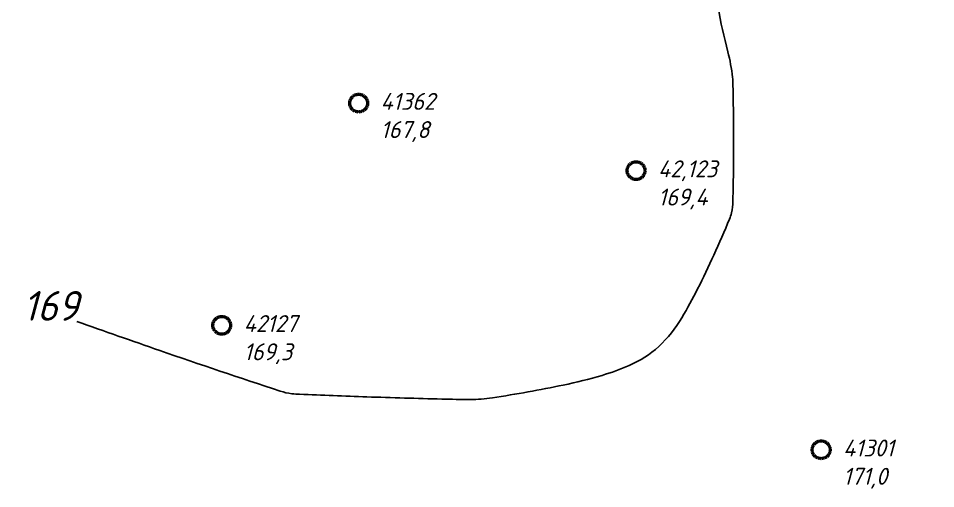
# Model space of a CAD drawing. Header units: millimetres. Extents: x -994 to -400, y 519 to 1360.
# Drawn here: x -620.1 to -542.9, y 673.1 to 712.7 of the extents above; entities that cross this region are included whole.
import ezdxf

# ---------------------------------------------------------------- set-up
doc = ezdxf.new("R2010")
doc.units = ezdxf.units.MM
doc.linetypes.add('DASHED', pattern=[7, 5, -2, 0])
for name, color, linetype in [('Висоти', 2, 'Continuous'), ('Кривульки', 1, 'Continuous'), ('Свердловини', 4, 'Continuous')]:
    doc.layers.add(name, color=color, linetype=linetype)
doc.layers.add('Кривульки Товсты', color=70, linetype='Continuous', lineweight=30)
doc.styles.add('GOST-2.304_Type-B_italic', font='GOST Common Italic.ttf')

msp = doc.modelspace()

# ---------------------------------------------------------------- linework, layer by layer
at = {"layer": 'Кривульки'}
msp.add_lwpolyline([(-615.151, 687.141, 0.001095), (-608.169, 684.693, 0.004681), (-598.051, 681.278, 0.049575), (-597.064, 681.06, 0.018909), (-596.41, 681.007, 0.002194), (-590.757, 680.792, 0.001991), (-584.444, 680.604, 0.005318), (-582.08, 680.568, 0.039551), (-580.202, 680.709, 0.01227), (-574.238, 681.783, 0.021726), (-570.985, 682.6, 0.029864), (-568.691, 683.436, 0.082217), (-566.221, 685.03, 0.077509), (-564.263, 687.456, 0.013321), (-562.951, 689.872, 0.011556), (-561.579, 692.728, 0.007596), (-560.267, 695.752, 0.04556), (-560.102, 696.277, 0.046275), (-559.983, 697.269, 0.008271), (-559.923, 702.844, 0.003104), (-559.974, 707.081, 0.021665), (-560.012, 707.687, 0.038196), (-560.407, 709.844, -0.021858), (-561.22, 713.584, -0.002301)], format="xyb", dxfattribs=at)
at = {"layer": 'Кривульки Товсты', "lineweight": 30, "ltscale": 0.3}
msp.add_lwpolyline([(-538.743, 714.904), (-544.324, 720.282), (-550.071, 725.82, 0.056118), (-551.834, 727.173, 0.017767), (-557.956, 730.574, 0.044327), (-561.681, 732.075, -0.094063), (-563.369, 732.958, -0.009539), (-566.479, 735.517, 0.004721), (-572.713, 740.749, 0.000007), (-577.045, 744.315, 0.000013), (-579.255, 746.135, 0.000401), (-580.939, 747.519, 0.000445), (-582.458, 748.763, 0.103722), (-584.116, 749.623, 0.041159), (-588.697, 750.502, 0.019181), (-593.155, 750.81, 0.02097), (-597.242, 750.764, 0.014903), (-601.055, 750.447, 0.051646), (-602.136, 750.21, 0.023231), (-603.954, 749.514, 0.007197), (-609.671, 746.916, 0.0025), (-618.744, 742.579, 0.013945), (-620.344, 741.748, 0.005987)], format="xyb", dxfattribs=at)
at = {"layer": 'Свердловини', "linetype": 'DASHED', "lineweight": 50}
for centre in [(-591.449, 705.513), (-568.118, 699.834), (-602.96, 686.811), (-552.558, 676.335)]:
    msp.add_circle(centre, 0.749, dxfattribs=at)

# ---------------------------------------------------------------- texts
at = {"layer": 'Висоти', "insert": (-619.684, 689.701), "char_height": 2.5, "attachment_point": 1, "style": 'GOST-2.304_Type-B_italic'}
msp.add_mtext_dynamic_manual_height_columns('{\\fGOST Common|b0|i1|c204|p34;169}', width=8.7959, gutter_width=12.5, heights=[0], dxfattribs=at)
at = {"layer": 'Свердловини', "linetype": 'DASHED', "char_height": 1.425, "attachment_point": 1, "style": 'GOST-2.304_Type-B_italic'}
for s, insert in [('{\\fGOST Common|b0|i1|c204|p34;41362\\P167,8}', (-589.603, 706.375)), ('{\\fGOST Common|b0|i1|c204|p34;42,123\\P169,4}', (-566.272, 700.696)), ('{\\fGOST Common|b0|i1|c204|p34;42127\\P169,3}', (-601.114, 687.673)), ('{\\fGOST Common|b0|i1|c204|p34;41301\\P171,0}', (-550.712, 677.197))]:
    msp.add_mtext_dynamic_manual_height_columns(s, width=5.3259, gutter_width=12.5, heights=[0], dxfattribs=dict(at, insert=insert))

doc.saveas('drawing.dxf')
